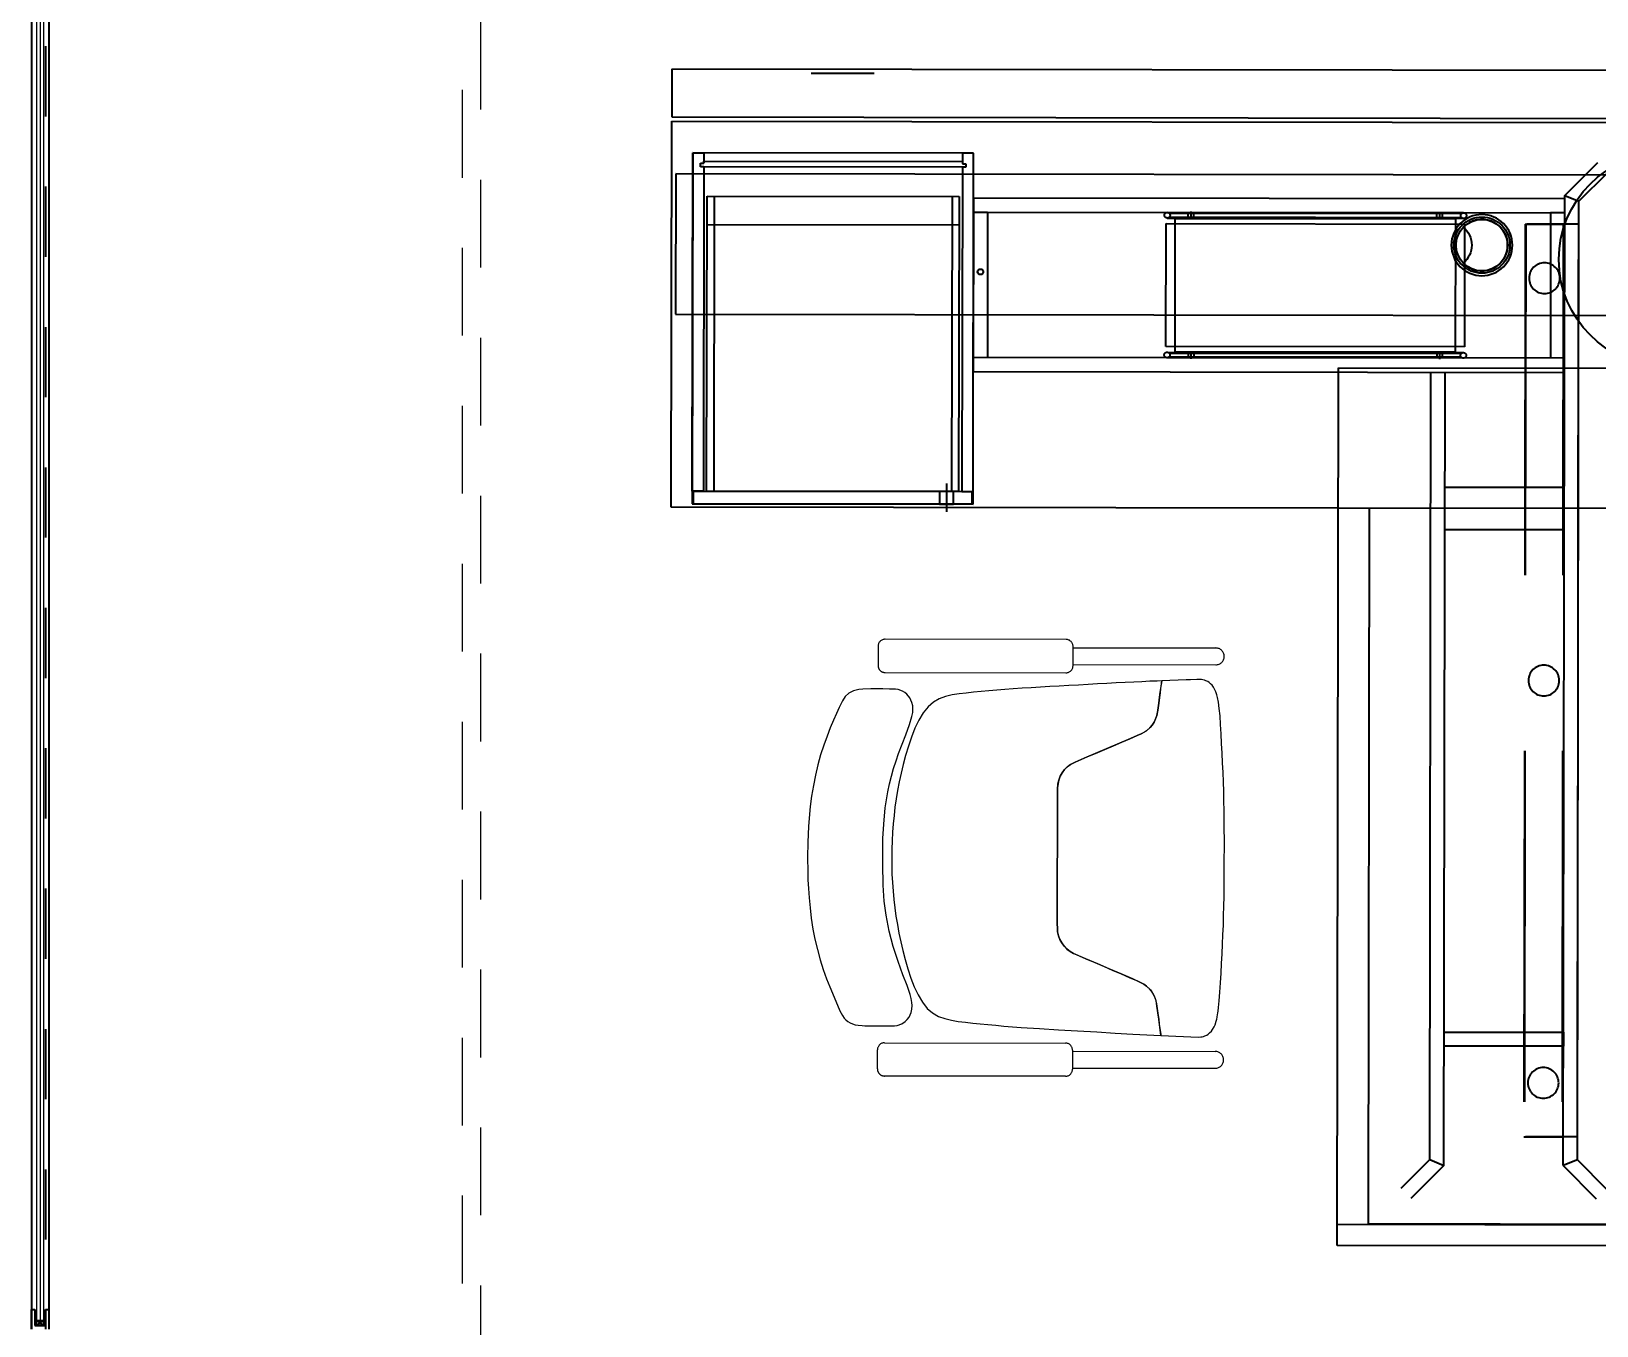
# Model space of a CAD drawing. Header units: inches. Extents: x 54 to 199, y 70 to 109.
# Drawn here: x 86.807 to 89.036, y 73.851 to 75.695 of the extents above; entities that cross this region are included whole.
import ezdxf
from ezdxf.enums import TextEntityAlignment as Align

# ---------------------------------------------------------------- set-up
doc = ezdxf.new("R2010")
doc.units = ezdxf.units.IN
doc.header["$MEASUREMENT"] = 0
for name, pattern in [('21212-FC-A-XREF-GROUND FLOOR PLAN-REV-31-10-12$0$HIDDEN', [0.375, 0.25, -0.125]), ('ACAD_ISO02W100', [15, 12, -3]), ('ACAD_ISO03W100', [30, 12, -18]), ('DASHED', [0.75, 0.5, -0.25]), ('DGN Style 2', [0.635854, 0.381513, -0.254342]), ('DGN Style 5', [15.868117, 6.800621, -9.067495]), ('HIDDEN', [0.375, 0.25, -0.125]), ('HIDDEN2', [0.1875, 0.125, -0.0625])]:
    doc.linetypes.add(name, pattern=pattern)
for name, color, linetype in [('1501', 6, 'Continuous'), ('A002_Pen02', 2, 'Continuous'), ('columns', 6, 'Continuous'), ('DETAIL', 2, 'Continuous'), ('DIM', 152, 'Continuous'), ('FINISH-AR', 252, 'Continuous'), ('TY-FIRE', 140, 'Continuous')]:
    doc.layers.add(name, color=color, linetype=linetype)
for name, color, linetype, lineweight in [('21212-FC-A-XREF-GROUND FLOOR PLAN-REV-31-10-12$0$HIDDEN-EEE', 6, '21212-FC-A-XREF-GROUND FLOOR PLAN-REV-31-10-12$0$HIDDEN', 9), ('GLASS-EEE', 140, 'Continuous', 5), ('HIDDEN-EEE', 6, 'HIDDEN', 9)]:
    doc.layers.add(name, color=color, linetype=linetype, lineweight=lineweight)
doc.layers.add('A000_Non-Print', color=190, linetype='Continuous', plot=False)
doc.layers.add('GOLDCLADDING', color=7, linetype='Continuous', true_color=0xffc20a)
doc.styles.add('LG-F$0$T25', font='STENCIL', dxfattribs={"height": 2.5})
doc.styles.add('ROMANS', font='romans.shx')

# ---------------------------------------------------------------- blocks, each defined once
blk = doc.blocks.new('YJYJJYJTYJTY')
at = {"color": 252, "linetype": 'Continuous'}
for p, q in [((-8.4296, 10.5903, -0.0699), (-8.4296, 0.963, -0.0699)), ((-8.4046, 10.5903, -0.0699), (-8.4046, 0.963, -0.0699)), ((-8.4221, 0.975, -0.0699), (-8.4121, 0.975, -0.0699)), ((-8.4221, 0.975, -0.0699), (-8.4121, 0.975, -0.0699)), ((-8.4221, 0.968, -0.0699), (-8.4121, 0.975, -0.0699)), ((-8.4221, 0.975, -0.0699), (-8.4121, 0.968, -0.0699)), ((-8.4221, 0.968, -0.0699), (-8.4221, 0.975, -0.0699)), ((-8.4221, 0.975, -0.0699), (-8.4121, 0.975, -0.0699)), ((-8.4121, 0.968, -0.0699), (-8.4221, 0.968, -0.0699)), ((-8.4121, 0.975, -0.0699), (-8.4121, 0.968, -0.0699))]:
    blk.add_line(p, q, dxfattribs=at)
at = {"color": 252, "ltscale": 3}
for p, q in [((-7.5176, 2.7576, -0.0791), (-7.5177, 2.6896, -0.0791)), ((-5.754, 2.7549, -0.0791), (-7.5176, 2.7576, -0.0791)), ((-7.5177, 2.6896, -0.0791), (-5.7541, 2.6869, -0.0791))]:
    blk.add_line(p, q, dxfattribs=at)
at = {"color": 252, "linetype": 'DGN Style 2', "ltscale": 30}
for p, q in [((-7.4885, 2.1565, -0.0791), (-7.4877, 2.6385, -0.0791)), ((-7.4877, 2.6385, -0.0791), (-7.4885, 2.1385, -0.0791)), ((-7.4877, 2.6385, -0.0791), (-7.4717, 2.6385, -0.0791)), ((-7.0877, 2.6379, -0.0791), (-7.4877, 2.6385, -0.0791)), ((-7.4717, 2.6385, -0.0791), (-7.4718, 2.6235, -0.0791)), ((-7.1037, 2.6379, -0.0791), (-7.1038, 2.6229, -0.0791)), ((-7.0877, 2.6379, -0.0791), (-7.1037, 2.6379, -0.0791)), ((-7.0885, 2.1559, -0.0791), (-7.0877, 2.6379, -0.0791)), ((-7.0885, 2.1379, -0.0791), (-7.0877, 2.6379, -0.0791)), ((-7.4768, 2.6185, -0.0791), (-7.4768, 2.6235, -0.0791)), ((-7.4768, 2.6235, -0.0791), (-7.4718, 2.6235, -0.0791)), ((-7.4718, 2.6185, -0.0791), (-7.4768, 2.6185, -0.0791)), ((-7.4718, 2.6185, -0.0791), (-7.4725, 2.1565, -0.0791)), ((-7.4718, 2.6235, -0.0791), (-7.4718, 2.6265, -0.0791)), ((-7.4718, 2.6265, -0.0791), (-7.1038, 2.6259, -0.0791)), ((-7.1038, 2.6179, -0.0791), (-7.4718, 2.6185, -0.0791)), ((-7.1038, 2.6179, -0.0791), (-7.1045, 2.1559, -0.0791)), ((-7.1038, 2.6259, -0.0791), (-7.1038, 2.6229, -0.0791)), ((-7.1038, 2.6229, -0.0791), (-7.0988, 2.6229, -0.0791)), ((-7.0988, 2.6179, -0.0791), (-7.1038, 2.6179, -0.0791)), ((-7.0988, 2.6229, -0.0791), (-7.0988, 2.6179, -0.0791)), ((-7.4679, 2.1565, -0.0791), (-7.4672, 2.5765, -0.0791)), ((-7.4672, 2.5765, -0.0791), (-7.1084, 2.576, -0.0791)), ((-7.4572, 2.5765, -0.0791), (-7.4579, 2.1565, -0.0791)), ((-7.1184, 2.576, -0.0791), (-7.1191, 2.156, -0.0791)), ((-7.1084, 2.576, -0.0791), (-7.1091, 2.156, -0.0791)), ((-7.4673, 2.5365, -0.0791), (-7.1085, 2.536, -0.0791)), ((-7.1264, 2.1672, 0.0552), (-7.1265, 2.1268, 0.0552)), ((-7.4725, 2.1565, -0.0791), (-7.4885, 2.1565, -0.0791)), ((-7.4865, 2.1475, -0.0791), (-7.4865, 2.1565, -0.0791)), ((-7.4865, 2.1565, -0.0791), (-7.4825, 2.1565, -0.0791)), ((-7.4865, 2.1385, -0.0791), (-7.4865, 2.1475, -0.0791)), ((-7.4825, 2.1565, -0.0791), (-7.0945, 2.1559, -0.0791)), ((-7.1091, 2.156, -0.0791), (-7.4679, 2.1565, -0.0791)), ((-7.1365, 2.156, 0.0552), (-7.1365, 2.138, 0.0552)), ((-7.1165, 2.156, 0.0552), (-7.1365, 2.156, 0.0552)), ((-7.1165, 2.138, 0.0552), (-7.1165, 2.156, 0.0552)), ((-7.1045, 2.1559, -0.0791), (-7.0885, 2.1559, -0.0791)), ((-7.0945, 2.1559, -0.0791), (-7.0905, 2.1559, -0.0791)), ((-7.0905, 2.1559, -0.0791), (-7.0905, 2.1469, -0.0791)), ((-7.0905, 2.1469, -0.0791), (-7.0905, 2.1379, -0.0791)), ((-7.4885, 2.1385, -0.0791), (-7.0885, 2.1379, -0.0791)), ((-7.0905, 2.1379, -0.0791), (-7.4865, 2.1385, -0.0791)), ((-7.1365, 2.138, 0.0552), (-7.1165, 2.138, 0.0552))]:
    blk.add_line(p, q, dxfattribs=at)
at = {"color": 252, "linetype": 'ACAD_ISO02W100', "ltscale": 3}
for p, q in [((-6.246, 2.5777, -0.0791), (-6.1988, 2.6247, -0.0791)), ((-6.226, 2.5694, -0.0791), (-6.1847, 2.6105, -0.0791)), ((-7.0878, 2.5739, -0.0791), (-7.0882, 2.3269, -0.0791)), ((-6.246, 2.5727, -0.0791), (-7.0878, 2.5739, -0.0791)), ((-6.248, 1.1957, -0.0791), (-6.246, 2.5777, -0.0791)), ((-6.246, 2.5777, -0.0791), (-6.226, 2.5694, -0.0791)), ((-6.228, 1.2039, -0.0791), (-6.226, 2.5694, -0.0791)), ((-7.0879, 2.5539, -0.0791), (-7.0679, 2.5539, -0.0791)), ((-7.0879, 2.5539, -0.0791), (-6.246, 2.5527, -0.0791)), ((-7.0679, 2.5539, -0.0791), (-7.0682, 2.3469, -0.0791)), ((-6.266, 2.5527, -0.0791), (-6.2663, 2.3457, -0.0791)), ((-6.246, 2.5527, -0.0791), (-6.266, 2.5527, -0.0791)), ((-6.2463, 2.3457, -0.0791), (-7.0882, 2.3469, -0.0791)), ((-6.2464, 2.3257, -0.0791), (-6.2463, 2.3457, -0.0791)), ((-7.0882, 2.3269, -0.0791), (-6.2464, 2.3257, -0.0791)), ((-6.438, 1.2043, -0.0791), (-6.4364, 2.326, -0.0791)), ((-6.418, 1.1959, -0.0791), (-6.4164, 2.3259, -0.0791)), ((-6.2466, 2.1617, -0.0791), (-6.4166, 2.1619, -0.0791)), ((-6.1245, 2.1315, -0.0791), (-6.5685, 2.1322, -0.0791)), ((-6.5245, 2.1321, -0.0791), (-6.526, 1.1131, -0.0791)), ((-6.4167, 2.1019, -0.0791), (-6.2467, 2.1017, -0.0791)), ((-6.4177, 1.3859, -0.0791), (-6.2477, 1.3857, -0.0791)), ((-6.2477, 1.3857, -0.0791), (-6.2478, 1.3657, -0.0791)), ((-6.2478, 1.3657, -0.0791), (-6.4178, 1.3659, -0.0791)), ((-6.438, 1.2043, -0.0791), (-6.4793, 1.1631, -0.0791)), ((-6.438, 1.2043, -0.0791), (-6.418, 1.1959, -0.0791)), ((-6.228, 1.2039, -0.0791), (-6.248, 1.1957, -0.0791)), ((-6.228, 1.2039, -0.0791), (-6.1869, 1.1627, -0.0791)), ((-6.418, 1.1959, -0.0791), (-6.4652, 1.1489, -0.0791)), ((-6.248, 1.1957, -0.0791), (-6.201, 1.1485, -0.0791)), ((-6.526, 1.1131, -0.0791), (-6.126, 1.1125, -0.0791))]:
    blk.add_line(p, q, dxfattribs=at)
at = {"color": 252, "linetype": 'DGN Style 5', "ltscale": 3}
for p, q in [((-6.39, 2.5529, -0.0791), (-6.812, 2.5535, -0.0791)), ((-6.812, 2.5455, -0.0791), (-6.39, 2.5449, -0.0791)), ((-6.3931, 2.5514, -0.0791), (-6.8089, 2.552, -0.0791)), ((-6.8089, 2.547, -0.0791), (-6.3932, 2.5464, -0.0791)), ((-6.8008, 2.355, -0.0791), (-6.8005, 2.545, -0.0791)), ((-6.8005, 2.545, -0.0791), (-6.4015, 2.5444, -0.0791)), ((-6.778, 2.544, -0.0791), (-6.778, 2.555, -0.0791)), ((-6.424, 2.5434, -0.0791), (-6.424, 2.5544, -0.0791)), ((-6.4015, 2.5444, -0.0791), (-6.4018, 2.3544, -0.0791)), ((-6.3931, 2.5514, -0.0791), (-6.3931, 2.5514, -0.0791)), ((-6.8138, 2.3625, -0.0791), (-6.8135, 2.5375, -0.0791)), ((-6.8135, 2.5375, -0.0791), (-6.3885, 2.5369, -0.0791)), ((-6.3885, 2.5369, -0.0791), (-6.3888, 2.3619, -0.0791)), ((-6.3888, 2.3619, -0.0791), (-6.8138, 2.3625, -0.0791)), ((-6.8123, 2.3545, -0.0791), (-6.3903, 2.3539, -0.0791)), ((-6.3903, 2.3459, -0.0791), (-6.8123, 2.3465, -0.0791)), ((-6.8092, 2.353, -0.0791), (-6.3934, 2.3524, -0.0791)), ((-6.3934, 2.3474, -0.0791), (-6.8092, 2.348, -0.0791)), ((-6.4018, 2.3544, -0.0791), (-6.8008, 2.355, -0.0791)), ((-6.7783, 2.356, -0.0791), (-6.7783, 2.345, -0.0791)), ((-6.4243, 2.3554, -0.0791), (-6.4243, 2.3444, -0.0791)), ((-6.3934, 2.3474, -0.0791), (-6.3934, 2.3474, -0.0791))]:
    blk.add_line(p, q, dxfattribs=at)
at = {"color": 252, "linetype": 'DASHED'}
for p, q in [((-6.3022, 2.5368, -0.0822), (-6.3041, 1.2368, -0.0822)), ((-6.3018, 2.5368, -0.0822), (-6.3037, 1.2368, -0.0822)), ((-6.3018, 2.5368, -0.0822), (-6.3037, 1.2368, -0.0822)), ((-6.3014, 2.5368, -0.0822), (-6.3034, 1.2368, -0.0822)), ((-6.3022, 2.5368, -0.0822), (-6.2473, 2.5367, -0.0822)), ((-6.2261, 2.5366, -0.0822), (-6.3001, 2.5368, -0.0822)), ((-6.248, 2.5367, -0.0822), (-6.2499, 1.2367, -0.0822)), ((-6.2473, 2.5367, -0.0822), (-6.2492, 1.2367, -0.0822)), ((-6.228, 1.2366, -0.0822), (-6.2261, 2.5366, -0.0822)), ((-6.3041, 1.2368, -0.0822), (-6.2492, 1.2367, -0.0822)), ((-6.228, 1.2366, -0.0822), (-6.302, 1.2368, -0.0822))]:
    blk.add_line(p, q, dxfattribs=at)
at = {"color": 252, "lineweight": 25}
for p, q in [((-6.57, 1.0822, -0.0791), (-6.5682, 2.3322, -0.0791)), ((-6.5682, 2.3322, -0.0791), (-6.1481, 2.3315, -0.0791)), ((-5.97, 1.0813, -0.0791), (-6.57, 1.0822, -0.0791))]:
    blk.add_line(p, q, dxfattribs=at)
at = {"color": 252, "linetype": 'DGN Style 5', "ltscale": 3}
for centre in [(-6.812, 2.5495, -0.0791), (-6.39, 2.5489, -0.0791), (-6.8123, 2.3505, -0.0791), (-6.3903, 2.3499, -0.0791)]:
    blk.add_circle(centre, 0.004, dxfattribs=at)
at = {"color": 252, "linetype": 'ACAD_ISO02W100', "ltscale": 3}
blk.add_circle((-6.3639, 2.5069, -0.0791), 0.04, dxfattribs=at)
at = {"color": 252, "ltscale": 3}
blk.add_circle((-7.078, 2.4689, -0.0791), 0.004, dxfattribs=at)
at = {"color": 252, "linetype": 'DASHED', "extrusion": (0, 0, -1)}
for centre, major_axis, start_param, end_param in [((-6.2748, 2.4598, -0.0822), (-0.0155, 0.0155), 0.786882, 7.070067), ((-6.2757, 1.8867, -0.0822), (0.0155, 0.0155), -0.783914, 5.499271), ((-6.2765, 1.3136, -0.0822), (-0.0155, 0.0155), 0.786882, 7.070067)]:
    blk.add_ellipse(centre, major_axis=major_axis, ratio=1, start_param=start_param, end_param=end_param, dxfattribs=at)
at = {"layer": '1501', "color": 252, "elevation": -0.0791}
blk.add_lwpolyline([(-6.3902, 2.5325, -0.461701), (-6.3903, 2.4813, 2.461701)], format="xyb", close=True, dxfattribs=at)
at = {"layer": '21212-FC-A-XREF-GROUND FLOOR PLAN-REV-31-10-12$0$HIDDEN-EEE', "color": 252, "linetype": 'HIDDEN', "ltscale": 0.5}
for p, q in [((-7.8157, 0.803, -0.0791), (-7.8157, 5.1825, -0.0791)), ((-7.7897, 0.9, -0.0791), (-7.7897, 5.17, -0.0791))]:
    blk.add_line(p, q, dxfattribs=at)
at = {"layer": 'A000_Non-Print', "color": 252}
for p, q in [((-7.5118, 2.6086, -0.0791), (-7.5121, 2.4086, -0.0791)), ((-6.1238, 2.6065, -0.0791), (-7.5118, 2.6086, -0.0791)), ((-7.5121, 2.4086, -0.0791), (-6.1241, 2.4065, -0.0791))]:
    blk.add_line(p, q, dxfattribs=at)
at = {"layer": 'A002_Pen02', "color": 252}
for p, q in [((-7.5185, 2.1336, -0.0791), (-7.5177, 2.6836, -0.0791)), ((-7.5177, 2.6836, -0.0791), (-6.1177, 2.6815, -0.0791)), ((-6.5685, 2.1322, -0.0791), (-7.5185, 2.1336, -0.0791))]:
    blk.add_line(p, q, dxfattribs=at)
at = {"layer": 'A002_Pen02', "color": 252, "linetype": 'DGN Style 5'}
for p, q in [((-6.782, 2.547, -0.0791), (-6.782, 2.552, -0.0791)), ((-6.774, 2.547, -0.0791), (-6.774, 2.552, -0.0791)), ((-6.428, 2.5464, -0.0791), (-6.428, 2.5514, -0.0791)), ((-6.42, 2.5464, -0.0791), (-6.42, 2.5514, -0.0791)), ((-6.7823, 2.353, -0.0791), (-6.7823, 2.348, -0.0791)), ((-6.7743, 2.353, -0.0791), (-6.7743, 2.348, -0.0791)), ((-6.4283, 2.3524, -0.0791), (-6.4283, 2.3474, -0.0791)), ((-6.4203, 2.3524, -0.0791), (-6.4203, 2.3474, -0.0791))]:
    blk.add_line(p, q, dxfattribs=at)
at = {"layer": 'A002_Pen02', "color": 252, "linetype": 'ACAD_ISO03W100'}
blk.add_line((-6.57, 1.1122, -0.0791), (-5.97, 1.1113, -0.0791), dxfattribs=at)
at = {"layer": 'columns', "color": 252}
blk.add_line((-7.3189, 2.7517, -0.0791), (-7.2296, 2.7519, -0.0791), dxfattribs=at)
at = {"layer": 'DETAIL', "color": 252, "linetype": 'Continuous'}
for p, q in [((-8.4296, 10.5903, -0.0699), (-8.4296, 0.963, -0.0699)), ((-8.4296, 0.963, -0.0699), (-8.4296, 0.9909, -0.0699)), ((-8.4296, 0.9909, -0.0699), (-8.4246, 0.9909, -0.0699)), ((-8.4246, 0.9909, -0.0699), (-8.4246, 0.968, -0.0699)), ((-8.4096, 0.968, -0.0699), (-8.4096, 0.9909, -0.0699)), ((-8.4096, 0.9909, -0.0699), (-8.4046, 0.9909, -0.0699)), ((-8.4046, 0.9909, -0.0699), (-8.4046, 0.963, -0.0699)), ((-8.4246, 0.968, -0.0699), (-8.4096, 0.968, -0.0699))]:
    blk.add_line(p, q, dxfattribs=at)
at = {"layer": 'DIM', "color": 252, "elevation": -0.0791}
for points in [[(-6.364, 2.4634, 1), (-6.3639, 2.5504, 1)], [(-6.3639, 2.5436, -1), (-6.364, 2.4701, -1)]]:
    blk.add_lwpolyline(points, format="xyb", close=True, dxfattribs=at)
at = {"layer": 'FINISH-AR', "color": 252, "linetype": 'HIDDEN2', "ltscale": 0.5}
blk.add_line((-8.4096, 10.5903, -0.0699), (-8.4096, 0.963, -0.0699), dxfattribs=at)
blk.add_line((-8.4096, 10.5903, -0.0699), (-8.4096, 0.963, -0.0699), dxfattribs=at)
at = {"layer": 'GLASS-EEE', "color": 252}
for p, q in [((-8.4221, 10.5853, -0.0699), (-8.4221, 0.968, -0.0699)), ((-8.4171, 10.5783, -0.0699), (-8.4171, 0.975, -0.0699)), ((-8.4121, 10.5853, -0.0699), (-8.4121, 0.968, -0.0699))]:
    blk.add_line(p, q, dxfattribs=at)
at = {"layer": 'HIDDEN-EEE', "color": 252, "linetype": 'HIDDEN2', "ltscale": 300}
for p, q in [((-6.9561, 1.9452, -0.0791), (-7.2138, 1.9456, -0.0791)), ((-7.2238, 1.9356, -0.0791), (-7.2238, 1.9081, -0.0791)), ((-6.9462, 1.9077, -0.0791), (-6.9461, 1.9352, -0.0791)), ((-6.9461, 1.9334, -0.0791), (-6.7429, 1.9331, -0.0791)), ((-7.2138, 1.8981, -0.0791), (-6.9562, 1.8978, -0.0791)), ((-6.9462, 1.9094, -0.0791), (-6.7429, 1.9091, -0.0791)), ((-7.251, 1.874, 0.3403), (-7.259, 1.8722, 0.3403)), ((-7.2453, 1.8744, 0.3403), (-7.251, 1.874, 0.3403)), ((-7.2339, 1.8748, 0.3403), (-7.2453, 1.8744, 0.3403)), ((-7.2255, 1.8748, 0.3403), (-7.2339, 1.8748, 0.3403)), ((-7.217, 1.8749, 0.3403), (-7.2255, 1.8748, 0.3403)), ((-7.2075, 1.8746, 0.3403), (-7.217, 1.8749, 0.3403)), ((-7.1991, 1.8745, 0.3403), (-7.2075, 1.8746, 0.3403)), ((-7.1953, 1.874, 0.3403), (-7.1991, 1.8745, 0.3403)), ((-7.1888, 1.8718, 0.3403), (-7.1953, 1.874, 0.3403)), ((-7.0549, 1.8731, -0.0791), (-7.0662, 1.8721, -0.0791)), ((-7.0433, 1.874, -0.0791), (-7.0549, 1.8731, -0.0791)), ((-7.0312, 1.8749, -0.0791), (-7.0433, 1.874, -0.0791)), ((-7.0188, 1.8758, -0.0791), (-7.0312, 1.8749, -0.0791)), ((-7.0059, 1.8765, -0.0791), (-7.0188, 1.8758, -0.0791)), ((-6.9927, 1.8773, -0.0791), (-7.0059, 1.8765, -0.0791)), ((-6.9793, 1.878, -0.0791), (-6.9927, 1.8773, -0.0791)), ((-6.9658, 1.8787, -0.0791), (-6.9793, 1.878, -0.0791)), ((-6.9521, 1.8795, -0.0791), (-6.9658, 1.8787, -0.0791)), ((-6.9384, 1.8802, -0.0791), (-6.9521, 1.8795, -0.0791)), ((-6.9247, 1.881, -0.0791), (-6.9384, 1.8802, -0.0791)), ((-6.9112, 1.8818, -0.0791), (-6.9247, 1.881, -0.0791)), ((-6.8979, 1.8826, -0.0791), (-6.9112, 1.8818, -0.0791)), ((-6.8848, 1.8833, -0.0791), (-6.8979, 1.8826, -0.0791)), ((-6.8721, 1.884, -0.0791), (-6.8848, 1.8833, -0.0791)), ((-6.8598, 1.8846, -0.0791), (-6.8721, 1.884, -0.0791)), ((-6.848, 1.8851, -0.0791), (-6.8598, 1.8846, -0.0791)), ((-6.8368, 1.8856, -0.0791), (-6.848, 1.8851, -0.0791)), ((-6.8262, 1.886, -0.0791), (-6.8368, 1.8856, -0.0791)), ((-6.8198, 1.8863, -0.0791), (-6.8262, 1.886, -0.0791)), ((-6.8214, 1.8747, -0.0791), (-6.8221, 1.8694, -0.0791)), ((-6.822, 1.8701, -0.0791), (-6.8213, 1.8753, -0.0791)), ((-6.8209, 1.8786, -0.0791), (-6.8214, 1.8747, -0.0791)), ((-6.8213, 1.8753, -0.0791), (-6.8208, 1.8791, -0.0791)), ((-6.8205, 1.8813, -0.0791), (-6.8209, 1.8786, -0.0791)), ((-6.8208, 1.8791, -0.0791), (-6.8204, 1.8818, -0.0791)), ((-6.8202, 1.8833, -0.0791), (-6.8205, 1.8813, -0.0791)), ((-6.8204, 1.8818, -0.0791), (-6.8202, 1.8836, -0.0791)), ((-6.8202, 1.8836, -0.0791), (-6.8198, 1.8863, -0.0791)), ((-6.8201, 1.8844, -0.0791), (-6.8202, 1.8833, -0.0791)), ((-6.8199, 1.8855, -0.0791), (-6.8201, 1.8844, -0.0791)), ((-6.8198, 1.8863, -0.0791), (-6.8199, 1.8855, -0.0791)), ((-6.785, 1.8875, -0.0791), (-6.8198, 1.8863, -0.0791)), ((-6.7791, 1.8878, -0.0791), (-6.785, 1.8875, -0.0791)), ((-6.7697, 1.8882, -0.0791), (-6.7791, 1.8878, -0.0791)), ((-6.7661, 1.8883, -0.0791), (-6.7697, 1.8882, -0.0791)), ((-6.763, 1.888, -0.0791), (-6.7661, 1.8883, -0.0791)), ((-6.7611, 1.8878, -0.0791), (-6.763, 1.888, -0.0791)), ((-6.7591, 1.8873, -0.0791), (-6.7611, 1.8878, -0.0791)), ((-6.7571, 1.8864, -0.0791), (-6.7591, 1.8873, -0.0791)), ((-6.7544, 1.8853, -0.0791), (-6.7571, 1.8864, -0.0791)), ((-6.7523, 1.884, -0.0791), (-6.7544, 1.8853, -0.0791)), ((-6.7504, 1.8822, -0.0791), (-6.7523, 1.884, -0.0791)), ((-6.748, 1.8799, -0.0791), (-6.7504, 1.8822, -0.0791)), ((-6.7462, 1.8774, -0.0791), (-6.748, 1.8799, -0.0791)), ((-6.7441, 1.8736, -0.0791), (-6.7462, 1.8774, -0.0791)), ((-6.7427, 1.8705, -0.0791), (-6.7441, 1.8736, -0.0791)), ((-7.2746, 1.8577, 0.3403), (-7.2793, 1.8482, 0.3403)), ((-7.2708, 1.8638, 0.3403), (-7.2746, 1.8577, 0.3403)), ((-7.2656, 1.8688, 0.3403), (-7.2708, 1.8638, 0.3403)), ((-7.259, 1.8722, 0.3403), (-7.2656, 1.8688, 0.3403)), ((-7.1857, 1.8699, 0.3403), (-7.1888, 1.8718, 0.3403)), ((-7.1829, 1.8672, 0.3403), (-7.1857, 1.8699, 0.3403)), ((-7.1785, 1.8621, 0.3403), (-7.1829, 1.8672, 0.3403)), ((-7.1756, 1.8552, 0.3403), (-7.1785, 1.8621, 0.3403)), ((-7.1744, 1.8506, 0.3403), (-7.1756, 1.8552, 0.3403)), ((-7.1745, 1.8412, 0.3403), (-7.1744, 1.8506, 0.3403)), ((-7.145, 1.8559, -0.0791), (-7.1527, 1.8493, -0.0791)), ((-7.1367, 1.8606, -0.0791), (-7.145, 1.8559, -0.0791)), ((-7.1277, 1.864, -0.0791), (-7.1367, 1.8606, -0.0791)), ((-7.1182, 1.8662, -0.0791), (-7.1277, 1.864, -0.0791)), ((-7.1084, 1.8677, -0.0791), (-7.1182, 1.8662, -0.0791)), ((-7.0982, 1.8689, -0.0791), (-7.1084, 1.8677, -0.0791)), ((-7.0878, 1.87, -0.0791), (-7.0982, 1.8689, -0.0791)), ((-7.0771, 1.871, -0.0791), (-7.0878, 1.87, -0.0791)), ((-7.0662, 1.8721, -0.0791), (-7.0771, 1.871, -0.0791)), ((-6.8242, 1.8546, -0.0791), (-6.8256, 1.8444, -0.0791)), ((-6.8256, 1.8444, -0.0791), (-6.8242, 1.8546, -0.0791)), ((-6.8242, 1.8546, -0.0791), (-6.823, 1.8632, -0.0791)), ((-6.8231, 1.8626, -0.0791), (-6.8242, 1.8546, -0.0791)), ((-6.8221, 1.8694, -0.0791), (-6.8231, 1.8626, -0.0791)), ((-6.823, 1.8632, -0.0791), (-6.822, 1.8701, -0.0791)), ((-6.7416, 1.8664, -0.0791), (-6.7427, 1.8705, -0.0791)), ((-6.7402, 1.8624, -0.0791), (-6.7416, 1.8664, -0.0791)), ((-6.739, 1.8558, -0.0791), (-6.7402, 1.8624, -0.0791)), ((-6.7379, 1.8469, -0.0791), (-6.739, 1.8558, -0.0791)), ((-7.2871, 1.8304, 0.3403), (-7.2918, 1.8195, 0.3403)), ((-7.2829, 1.84, 0.3403), (-7.2871, 1.8304, 0.3403)), ((-7.2793, 1.8482, 0.3403), (-7.2829, 1.84, 0.3403)), ((-7.1789, 1.8239, 0.3403), (-7.1755, 1.8357, 0.3403)), ((-7.1755, 1.8357, 0.3403), (-7.1745, 1.8412, 0.3403)), ((-7.1659, 1.8304, -0.0791), (-7.1714, 1.8188, -0.0791)), ((-7.1597, 1.8407, -0.0791), (-7.1659, 1.8304, -0.0791)), ((-7.1527, 1.8493, -0.0791), (-7.1597, 1.8407, -0.0791)), ((-6.8308, 1.8274, -0.0791), (-6.8282, 1.8329, -0.0791)), ((-6.8285, 1.8323, -0.0791), (-6.8308, 1.8274, -0.0791)), ((-6.827, 1.8367, -0.0791), (-6.8285, 1.8323, -0.0791)), ((-6.8282, 1.8329, -0.0791), (-6.827, 1.8367, -0.0791)), ((-6.8256, 1.8444, -0.0791), (-6.827, 1.8367, -0.0791)), ((-6.827, 1.8367, -0.0791), (-6.826, 1.8417, -0.0791)), ((-6.826, 1.8417, -0.0791), (-6.8256, 1.8444, -0.0791)), ((-6.7368, 1.8363, -0.0791), (-6.7379, 1.8469, -0.0791)), ((-6.736, 1.824, -0.0791), (-6.7368, 1.8363, -0.0791)), ((-7.2965, 1.8076, 0.3403), (-7.3012, 1.7946, 0.3403)), ((-7.2918, 1.8195, 0.3403), (-7.2965, 1.8076, 0.3403)), ((-7.1946, 1.783, 0.3403), (-7.1845, 1.8096, 0.3403)), ((-7.1845, 1.8096, 0.3403), (-7.1789, 1.8239, 0.3403)), ((-7.1763, 1.8062, -0.0791), (-7.1807, 1.7932, -0.0791)), ((-7.1714, 1.8188, -0.0791), (-7.1763, 1.8062, -0.0791)), ((-6.86, 1.8061, -0.0791), (-6.8678, 1.8027, -0.0791)), ((-6.8655, 1.8037, -0.0791), (-6.8546, 1.8084, -0.0791)), ((-6.8546, 1.8084, -0.0791), (-6.86, 1.8061, -0.0791)), ((-6.849, 1.8107, -0.0791), (-6.8546, 1.8084, -0.0791)), ((-6.8546, 1.8084, -0.0791), (-6.849, 1.8107, -0.0791)), ((-6.849, 1.8107, -0.0791), (-6.8417, 1.8151, -0.0791)), ((-6.8446, 1.8131, -0.0791), (-6.849, 1.8107, -0.0791)), ((-6.8417, 1.8151, -0.0791), (-6.8446, 1.8131, -0.0791)), ((-6.8417, 1.8151, -0.0791), (-6.8368, 1.8194, -0.0791)), ((-6.8405, 1.816, -0.0791), (-6.8417, 1.8151, -0.0791)), ((-6.8365, 1.8197, -0.0791), (-6.8405, 1.816, -0.0791)), ((-6.8368, 1.8194, -0.0791), (-6.8335, 1.8232, -0.0791)), ((-6.8335, 1.8232, -0.0791), (-6.8365, 1.8197, -0.0791)), ((-6.8308, 1.8274, -0.0791), (-6.8335, 1.8232, -0.0791)), ((-6.8335, 1.8232, -0.0791), (-6.8308, 1.8274, -0.0791)), ((-6.7352, 1.8108, -0.0791), (-6.736, 1.824, -0.0791)), ((-6.7346, 1.7971, -0.0791), (-6.7352, 1.8108, -0.0791)), ((-7.3012, 1.7946, 0.3403), (-7.3056, 1.7809, 0.3403)), ((-7.1807, 1.7932, -0.0791), (-7.1846, 1.7801, -0.0791)), ((-6.8678, 1.8027, -0.0791), (-6.9272, 1.7774, -0.0791)), ((-6.9142, 1.7829, -0.0791), (-6.9011, 1.7885, -0.0791)), ((-6.9011, 1.7885, -0.0791), (-6.8886, 1.7938, -0.0791)), ((-6.8886, 1.7938, -0.0791), (-6.8768, 1.7989, -0.0791)), ((-6.8768, 1.7989, -0.0791), (-6.8655, 1.8037, -0.0791)), ((-6.7339, 1.7833, -0.0791), (-6.7346, 1.7971, -0.0791)), ((-7.3096, 1.7666, 0.3403), (-7.3131, 1.7519, 0.3403)), ((-7.3056, 1.7809, 0.3403), (-7.3096, 1.7666, 0.3403)), ((-7.2075, 1.7395, 0.3403), (-7.2016, 1.7616, 0.3403)), ((-7.2016, 1.7616, 0.3403), (-7.1982, 1.7725, 0.3403)), ((-7.1982, 1.7725, 0.3403), (-7.1946, 1.783, 0.3403)), ((-7.188, 1.7673, -0.0791), (-7.191, 1.7547, -0.0791)), ((-7.1846, 1.7801, -0.0791), (-7.188, 1.7673, -0.0791)), ((-6.9542, 1.7638, -0.0791), (-6.9583, 1.7598, -0.0791)), ((-6.9583, 1.7598, -0.0791), (-6.9545, 1.7636, -0.0791)), ((-6.9545, 1.7636, -0.0791), (-6.9497, 1.7673, -0.0791)), ((-6.9496, 1.7673, -0.0791), (-6.9542, 1.7638, -0.0791)), ((-6.9497, 1.7673, -0.0791), (-6.9431, 1.7706, -0.0791)), ((-6.9431, 1.7706, -0.0791), (-6.9496, 1.7673, -0.0791)), ((-6.9431, 1.7706, -0.0791), (-6.9252, 1.7783, -0.0791)), ((-6.9272, 1.7774, -0.0791), (-6.9431, 1.7706, -0.0791)), ((-6.9252, 1.7783, -0.0791), (-6.9142, 1.7829, -0.0791)), ((-6.7333, 1.7696, -0.0791), (-6.7339, 1.7833, -0.0791)), ((-6.7326, 1.7559, -0.0791), (-6.7333, 1.7696, -0.0791)), ((-7.3131, 1.7519, 0.3403), (-7.3159, 1.7372, 0.3403)), ((-7.2098, 1.7283, 0.3403), (-7.2075, 1.7395, 0.3403)), ((-7.1937, 1.7424, -0.0791), (-7.196, 1.7303, -0.0791)), ((-7.191, 1.7547, -0.0791), (-7.1937, 1.7424, -0.0791)), ((-6.9664, 1.7449, -0.0791), (-6.9678, 1.7374, -0.0791)), ((-6.9678, 1.7374, -0.0791), (-6.9677, 1.7394, -0.0791)), ((-6.9677, 1.7394, -0.0791), (-6.9664, 1.7449, -0.0791)), ((-6.9644, 1.7504, -0.0791), (-6.9664, 1.7449, -0.0791)), ((-6.9664, 1.7449, -0.0791), (-6.9644, 1.7504, -0.0791)), ((-6.9617, 1.7553, -0.0791), (-6.9644, 1.7504, -0.0791)), ((-6.9644, 1.7504, -0.0791), (-6.9617, 1.7553, -0.0791)), ((-6.9583, 1.7598, -0.0791), (-6.9617, 1.7553, -0.0791)), ((-6.9617, 1.7553, -0.0791), (-6.9583, 1.7598, -0.0791)), ((-6.7321, 1.7423, -0.0791), (-6.7326, 1.7559, -0.0791)), ((-6.7316, 1.7287, -0.0791), (-6.7321, 1.7423, -0.0791)), ((-7.3185, 1.7219, 0.3403), (-7.3205, 1.7071, 0.3403)), ((-7.3159, 1.7372, 0.3403), (-7.3185, 1.7219, 0.3403)), ((-7.2135, 1.7052, 0.3403), (-7.2098, 1.7283, 0.3403)), ((-7.198, 1.7183, -0.0791), (-7.1997, 1.7064, -0.0791)), ((-7.196, 1.7303, -0.0791), (-7.198, 1.7183, -0.0791)), ((-6.9681, 1.7245, -0.0791), (-6.9686, 1.5437, -0.0791)), ((-6.9686, 1.5437, -0.0791), (-6.9681, 1.7245, -0.0791)), ((-6.9678, 1.7374, -0.0791), (-6.9681, 1.7337, -0.0791)), ((-6.9681, 1.7337, -0.0791), (-6.9678, 1.7374, -0.0791)), ((-6.9681, 1.7337, -0.0791), (-6.9681, 1.7245, -0.0791)), ((-6.9681, 1.7245, -0.0791), (-6.9681, 1.7337, -0.0791)), ((-6.7313, 1.7151, -0.0791), (-6.7316, 1.7287, -0.0791)), ((-7.3205, 1.7071, 0.3403), (-7.3229, 1.6795, 0.3403)), ((-7.2157, 1.6822, 0.3403), (-7.2135, 1.7052, 0.3403)), ((-7.2011, 1.6944, -0.0791), (-7.2023, 1.6825, -0.0791)), ((-7.1997, 1.7064, -0.0791), (-7.2011, 1.6944, -0.0791)), ((-6.731, 1.7015, -0.0791), (-6.7313, 1.7151, -0.0791)), ((-6.7308, 1.6879, -0.0791), (-6.731, 1.7015, -0.0791)), ((-7.3229, 1.6795, 0.3403), (-7.3239, 1.6561, 0.3403)), ((-7.2168, 1.6615, 0.3403), (-7.2157, 1.6822, 0.3403)), ((-7.2023, 1.6825, -0.0791), (-7.2032, 1.6705, -0.0791)), ((-6.7308, 1.6743, -0.0791), (-6.7308, 1.6879, -0.0791)), ((-6.7307, 1.6607, -0.0791), (-6.7308, 1.6743, -0.0791)), ((-7.3239, 1.6561, 0.3403), (-7.3241, 1.635, 0.3403)), ((-7.2171, 1.6434, 0.3403), (-7.2168, 1.6615, 0.3403)), ((-7.2039, 1.6586, -0.0791), (-7.2043, 1.6466, -0.0791)), ((-7.2032, 1.6705, -0.0791), (-7.2039, 1.6586, -0.0791)), ((-6.7307, 1.6471, -0.0791), (-6.7307, 1.6607, -0.0791)), ((-7.3241, 1.635, 0.3403), (-7.324, 1.614, 0.3403)), ((-7.2172, 1.6253, 0.3403), (-7.2171, 1.6434, 0.3403)), ((-7.2043, 1.6466, -0.0791), (-7.2044, 1.6347, -0.0791)), ((-7.2044, 1.6347, -0.0791), (-7.2043, 1.6228, -0.0791)), ((-6.7308, 1.6335, -0.0791), (-6.7307, 1.6471, -0.0791)), ((-6.7308, 1.6199, -0.0791), (-6.7308, 1.6335, -0.0791)), ((-7.324, 1.614, 0.3403), (-7.3236, 1.6027, 0.3403)), ((-7.2165, 1.5954, 0.3403), (-7.2172, 1.6253, 0.3403)), ((-7.2043, 1.6228, -0.0791), (-7.204, 1.6108, -0.0791)), ((-7.204, 1.6108, -0.0791), (-7.2034, 1.5989, -0.0791)), ((-6.731, 1.5927, -0.0791), (-6.7309, 1.6063, -0.0791)), ((-6.7309, 1.6063, -0.0791), (-6.7308, 1.6199, -0.0791)), ((-7.3236, 1.6027, 0.3403), (-7.323, 1.5905, 0.3403)), ((-7.323, 1.5905, 0.3403), (-7.3221, 1.5771, 0.3403)), ((-7.2149, 1.5725, 0.3403), (-7.2165, 1.5954, 0.3403)), ((-7.2034, 1.5989, -0.0791), (-7.2025, 1.5869, -0.0791)), ((-7.2025, 1.5869, -0.0791), (-7.2014, 1.575, -0.0791)), ((-6.7311, 1.5791, -0.0791), (-6.731, 1.5927, -0.0791)), ((-7.3221, 1.5771, 0.3403), (-7.3207, 1.5628, 0.3403)), ((-7.3207, 1.5628, 0.3403), (-7.319, 1.5481, 0.3403)), ((-7.2123, 1.5526, 0.3403), (-7.2149, 1.5725, 0.3403)), ((-7.2014, 1.575, -0.0791), (-7.2, 1.563, -0.0791)), ((-7.2, 1.563, -0.0791), (-7.1984, 1.5511, -0.0791)), ((-6.7317, 1.5519, -0.0791), (-6.7314, 1.5655, -0.0791)), ((-6.7314, 1.5655, -0.0791), (-6.7311, 1.5791, -0.0791)), ((-7.319, 1.5481, 0.3403), (-7.3165, 1.5328, 0.3403)), ((-7.208, 1.5299, 0.3403), (-7.2123, 1.5526, 0.3403)), ((-7.1984, 1.5511, -0.0791), (-7.1963, 1.5391, -0.0791)), ((-7.1963, 1.5391, -0.0791), (-7.1942, 1.5269, -0.0791)), ((-6.9686, 1.5437, -0.0791), (-6.9683, 1.5308, -0.0791)), ((-6.9683, 1.5308, -0.0791), (-6.9686, 1.5437, -0.0791)), ((-6.7327, 1.5246, -0.0791), (-6.7321, 1.5383, -0.0791)), ((-6.7321, 1.5383, -0.0791), (-6.7317, 1.5519, -0.0791)), ((-7.3165, 1.5328, 0.3403), (-7.3137, 1.5181, 0.3403)), ((-7.3137, 1.5181, 0.3403), (-7.3064, 1.489, 0.3403)), ((-7.2023, 1.5078, 0.3403), (-7.208, 1.5299, 0.3403)), ((-7.1942, 1.5269, -0.0791), (-7.1916, 1.5146, -0.0791)), ((-6.9683, 1.5308, -0.0791), (-6.9682, 1.5288, -0.0791)), ((-6.9682, 1.5288, -0.0791), (-6.9683, 1.5308, -0.0791)), ((-6.9682, 1.5288, -0.0791), (-6.967, 1.5232, -0.0791)), ((-6.967, 1.5232, -0.0791), (-6.9682, 1.5288, -0.0791)), ((-6.967, 1.5232, -0.0791), (-6.965, 1.5178, -0.0791)), ((-6.965, 1.5178, -0.0791), (-6.967, 1.5232, -0.0791)), ((-6.965, 1.5178, -0.0791), (-6.9623, 1.5129, -0.0791)), ((-6.9623, 1.5129, -0.0791), (-6.965, 1.5178, -0.0791)), ((-6.7333, 1.511, -0.0791), (-6.7327, 1.5246, -0.0791)), ((-7.1954, 1.4863, 0.3403), (-7.2023, 1.5078, 0.3403)), ((-7.1916, 1.5146, -0.0791), (-7.1887, 1.5021, -0.0791)), ((-7.1887, 1.5021, -0.0791), (-7.1853, 1.4892, -0.0791)), ((-6.9623, 1.5129, -0.0791), (-6.9589, 1.5083, -0.0791)), ((-6.9589, 1.5083, -0.0791), (-6.9623, 1.5129, -0.0791)), ((-6.9589, 1.5083, -0.0791), (-6.9585, 1.5079, -0.0791)), ((-6.9552, 1.5045, -0.0791), (-6.9589, 1.5083, -0.0791)), ((-6.9585, 1.5079, -0.0791), (-6.9549, 1.5043, -0.0791)), ((-6.9503, 1.5008, -0.0791), (-6.9552, 1.5045, -0.0791)), ((-6.9549, 1.5043, -0.0791), (-6.9503, 1.5008, -0.0791)), ((-6.9503, 1.5008, -0.0791), (-6.9453, 1.4981, -0.0791)), ((-6.9453, 1.4981, -0.0791), (-6.9503, 1.5008, -0.0791)), ((-6.9453, 1.4981, -0.0791), (-6.9417, 1.4965, -0.0791)), ((-6.9279, 1.4905, -0.0791), (-6.9453, 1.4981, -0.0791)), ((-6.9417, 1.4965, -0.0791), (-6.9279, 1.4905, -0.0791)), ((-6.7347, 1.4836, -0.0791), (-6.734, 1.4973, -0.0791)), ((-6.734, 1.4973, -0.0791), (-6.7333, 1.511, -0.0791)), ((-7.3064, 1.489, 0.3403), (-7.3021, 1.4753, 0.3403)), ((-7.3021, 1.4753, 0.3403), (-7.2971, 1.4618, 0.3403)), ((-7.1885, 1.4674, 0.3403), (-7.1954, 1.4863, 0.3403)), ((-7.1853, 1.4892, -0.0791), (-7.1815, 1.4761, -0.0791)), ((-7.1815, 1.4761, -0.0791), (-7.1772, 1.463, -0.0791)), ((-6.9279, 1.4905, -0.0791), (-6.915, 1.485, -0.0791)), ((-6.9108, 1.4831, -0.0791), (-6.9279, 1.4905, -0.0791)), ((-6.915, 1.485, -0.0791), (-6.9019, 1.4793, -0.0791)), ((-6.8945, 1.4761, -0.0791), (-6.9108, 1.4831, -0.0791)), ((-6.9019, 1.4793, -0.0791), (-6.8895, 1.4739, -0.0791)), ((-6.8776, 1.4688, -0.0791), (-6.8945, 1.4761, -0.0791)), ((-6.8895, 1.4739, -0.0791), (-6.8776, 1.4688, -0.0791)), ((-6.7354, 1.4699, -0.0791), (-6.7347, 1.4836, -0.0791)), ((-7.2971, 1.4618, 0.3403), (-7.2927, 1.4503, 0.3403)), ((-7.2927, 1.4503, 0.3403), (-7.284, 1.4298, 0.3403)), ((-7.1826, 1.4522, 0.3403), (-7.1885, 1.4674, 0.3403)), ((-7.1799, 1.4453, 0.3403), (-7.1826, 1.4522, 0.3403)), ((-7.1772, 1.463, -0.0791), (-7.1724, 1.4505, -0.0791)), ((-7.1724, 1.4505, -0.0791), (-7.1669, 1.4388, -0.0791)), ((-6.8776, 1.4688, -0.0791), (-6.8664, 1.4639, -0.0791)), ((-6.8609, 1.4616, -0.0791), (-6.8776, 1.4688, -0.0791)), ((-6.8664, 1.4639, -0.0791), (-6.8556, 1.4593, -0.0791)), ((-6.8499, 1.4568, -0.0791), (-6.8609, 1.4616, -0.0791)), ((-6.8556, 1.4593, -0.0791), (-6.8499, 1.4568, -0.0791)), ((-6.8499, 1.4568, -0.0791), (-6.8455, 1.4544, -0.0791)), ((-6.8455, 1.4544, -0.0791), (-6.8499, 1.4568, -0.0791)), ((-6.8455, 1.4544, -0.0791), (-6.8414, 1.4515, -0.0791)), ((-6.8414, 1.4515, -0.0791), (-6.8455, 1.4544, -0.0791)), ((-6.8414, 1.4515, -0.0791), (-6.836, 1.4461, -0.0791)), ((-6.8374, 1.4478, -0.0791), (-6.8414, 1.4515, -0.0791)), ((-6.737, 1.4429, -0.0791), (-6.7361, 1.4562, -0.0791)), ((-6.7361, 1.4562, -0.0791), (-6.7354, 1.4699, -0.0791)), ((-7.284, 1.4298, 0.3403), (-7.2781, 1.4162, 0.3403)), ((-7.178, 1.4393, 0.3403), (-7.1799, 1.4453, 0.3403)), ((-7.1765, 1.4336, 0.3403), (-7.178, 1.4393, 0.3403)), ((-7.1755, 1.428, 0.3403), (-7.1765, 1.4336, 0.3403)), ((-7.1754, 1.4239, 0.3403), (-7.1755, 1.428, 0.3403)), ((-7.1669, 1.4388, -0.0791), (-7.1607, 1.4284, -0.0791)), ((-7.1607, 1.4284, -0.0791), (-7.1538, 1.4198, -0.0791)), ((-6.8345, 1.4443, -0.0791), (-6.8374, 1.4478, -0.0791)), ((-6.836, 1.4461, -0.0791), (-6.8345, 1.4443, -0.0791)), ((-6.8345, 1.4443, -0.0791), (-6.8305, 1.4373, -0.0791)), ((-6.8318, 1.44, -0.0791), (-6.8345, 1.4443, -0.0791)), ((-6.8296, 1.4355, -0.0791), (-6.8318, 1.44, -0.0791)), ((-6.8305, 1.4373, -0.0791), (-6.8293, 1.4345, -0.0791)), ((-6.828, 1.4307, -0.0791), (-6.8296, 1.4355, -0.0791)), ((-6.8293, 1.4345, -0.0791), (-6.8271, 1.426, -0.0791)), ((-6.8267, 1.423, -0.0791), (-6.828, 1.4307, -0.0791)), ((-6.739, 1.4211, -0.0791), (-6.7379, 1.4307, -0.0791)), ((-6.7379, 1.4307, -0.0791), (-6.737, 1.4429, -0.0791)), ((-7.2781, 1.4162, 0.3403), (-7.2745, 1.4098, 0.3403)), ((-7.2745, 1.4098, 0.3403), (-7.272, 1.406, 0.3403)), ((-7.272, 1.406, 0.3403), (-7.2695, 1.4033, 0.3403)), ((-7.1822, 1.4038, 0.3403), (-7.1797, 1.4072, 0.3403)), ((-7.1797, 1.4072, 0.3403), (-7.1768, 1.4141, 0.3403)), ((-7.1768, 1.4141, 0.3403), (-7.1756, 1.4187, 0.3403)), ((-7.1756, 1.4187, 0.3403), (-7.1754, 1.4239, 0.3403)), ((-7.1538, 1.4198, -0.0791), (-7.1462, 1.4132, -0.0791)), ((-7.1462, 1.4132, -0.0791), (-7.1378, 1.4084, -0.0791)), ((-7.1378, 1.4084, -0.0791), (-7.1289, 1.4051, -0.0791)), ((-7.1289, 1.4051, -0.0791), (-7.1194, 1.4028, -0.0791)), ((-6.8271, 1.426, -0.0791), (-6.8267, 1.423, -0.0791)), ((-6.8267, 1.423, -0.0791), (-6.8253, 1.4128, -0.0791)), ((-6.8254, 1.4135, -0.0791), (-6.8267, 1.423, -0.0791)), ((-6.8242, 1.4042, -0.0791), (-6.8254, 1.4135, -0.0791)), ((-6.8253, 1.4128, -0.0791), (-6.8242, 1.4042, -0.0791)), ((-6.7423, 1.4017, -0.0791), (-6.7414, 1.4046, -0.0791)), ((-6.7414, 1.4046, -0.0791), (-6.741, 1.4073, -0.0791)), ((-6.741, 1.4073, -0.0791), (-6.7402, 1.4112, -0.0791)), ((-6.7402, 1.4112, -0.0791), (-6.74, 1.4128, -0.0791)), ((-6.74, 1.4128, -0.0791), (-6.739, 1.4201, -0.0791)), ((-6.739, 1.4201, -0.0791), (-6.739, 1.4211, -0.0791)), ((-7.2695, 1.4033, 0.3403), (-7.2668, 1.4009, 0.3403)), ((-7.2668, 1.4009, 0.3403), (-7.2637, 1.3991, 0.3403)), ((-7.2637, 1.3991, 0.3403), (-7.2603, 1.3975, 0.3403)), ((-7.2603, 1.3975, 0.3403), (-7.2565, 1.3965, 0.3403)), ((-7.2565, 1.3965, 0.3403), (-7.2522, 1.3956, 0.3403)), ((-7.2522, 1.3956, 0.3403), (-7.2466, 1.3952, 0.3403)), ((-7.2466, 1.3952, 0.3403), (-7.2426, 1.395, 0.3403)), ((-7.2426, 1.395, 0.3403), (-7.2351, 1.3948, 0.3403)), ((-7.2351, 1.3948, 0.3403), (-7.2003, 1.3949, 0.3403)), ((-7.2351, 1.3948, 0.3403), (-7.2351, 1.3948, 0.3403)), ((-7.2003, 1.3949, 0.3403), (-7.1966, 1.3954, 0.3403)), ((-7.1966, 1.3954, 0.3403), (-7.1901, 1.3975, 0.3403)), ((-7.1901, 1.3975, 0.3403), (-7.185, 1.4012, 0.3403)), ((-7.185, 1.4012, 0.3403), (-7.1822, 1.4038, 0.3403)), ((-7.1194, 1.4028, -0.0791), (-7.1096, 1.4012, -0.0791)), ((-7.1096, 1.4012, -0.0791), (-7.0994, 1.4, -0.0791)), ((-7.0994, 1.4, -0.0791), (-7.089, 1.3989, -0.0791)), ((-7.089, 1.3989, -0.0791), (-7.0784, 1.3977, -0.0791)), ((-7.0784, 1.3977, -0.0791), (-7.0674, 1.3966, -0.0791)), ((-7.0674, 1.3966, -0.0791), (-7.0562, 1.3956, -0.0791)), ((-7.0562, 1.3956, -0.0791), (-7.0445, 1.3945, -0.0791)), ((-7.0445, 1.3945, -0.0791), (-7.02, 1.3927, -0.0791)), ((-7.02, 1.3927, -0.0791), (-6.994, 1.391, -0.0791)), ((-6.994, 1.391, -0.0791), (-6.967, 1.3894, -0.0791)), ((-6.967, 1.3894, -0.0791), (-6.9397, 1.3878, -0.0791)), ((-6.9397, 1.3878, -0.0791), (-6.9125, 1.3861, -0.0791)), ((-6.9125, 1.3861, -0.0791), (-6.8861, 1.3845, -0.0791)), ((-6.8861, 1.3845, -0.0791), (-6.8611, 1.3831, -0.0791)), ((-6.8611, 1.3831, -0.0791), (-6.8211, 1.3811, -0.0791)), ((-6.8242, 1.4042, -0.0791), (-6.8233, 1.3974, -0.0791)), ((-6.8221, 1.3889, -0.0791), (-6.8242, 1.4042, -0.0791)), ((-6.8233, 1.3974, -0.0791), (-6.8221, 1.3889, -0.0791)), ((-6.8221, 1.3889, -0.0791), (-6.8217, 1.3856, -0.0791)), ((-6.8211, 1.3811, -0.0791), (-6.8221, 1.3889, -0.0791)), ((-6.8217, 1.3856, -0.0791), (-6.8213, 1.3828, -0.0791)), ((-6.8213, 1.3828, -0.0791), (-6.8212, 1.3819, -0.0791)), ((-6.7557, 1.3818, -0.0791), (-6.7536, 1.383, -0.0791)), ((-6.7536, 1.383, -0.0791), (-6.7517, 1.3848, -0.0791)), ((-6.7517, 1.3848, -0.0791), (-6.7492, 1.3872, -0.0791)), ((-6.7492, 1.3872, -0.0791), (-6.7474, 1.3897, -0.0791)), ((-6.7474, 1.3897, -0.0791), (-6.7454, 1.3934, -0.0791)), ((-6.7454, 1.3934, -0.0791), (-6.7439, 1.3965, -0.0791)), ((-6.7439, 1.3965, -0.0791), (-6.7423, 1.4017, -0.0791)), ((-7.2247, 1.3334, -0.0791), (-7.2246, 1.3608, -0.0791)), ((-7.2146, 1.3708, -0.0791), (-6.957, 1.3704, -0.0791)), ((-6.947, 1.3604, -0.0791), (-6.947, 1.333, -0.0791)), ((-6.8212, 1.3819, -0.0791), (-6.8211, 1.3811, -0.0791)), ((-6.8211, 1.3811, -0.0791), (-6.7674, 1.3788, -0.0791)), ((-6.8211, 1.3811, -0.0791), (-6.8211, 1.3811, -0.0791)), ((-6.7674, 1.3788, -0.0791), (-6.7643, 1.3791, -0.0791)), ((-6.7643, 1.3791, -0.0791), (-6.7624, 1.3793, -0.0791)), ((-6.7624, 1.3793, -0.0791), (-6.7604, 1.3798, -0.0791)), ((-6.7604, 1.3798, -0.0791), (-6.7585, 1.3807, -0.0791)), ((-6.7585, 1.3807, -0.0791), (-6.7557, 1.3818, -0.0791)), ((-6.947, 1.3587, -0.0791), (-6.7437, 1.3584, -0.0791)), ((-6.957, 1.323, -0.0791), (-7.2147, 1.3234, -0.0791)), ((-6.947, 1.3347, -0.0791), (-6.7437, 1.3344, -0.0791))]:
    blk.add_line(p, q, dxfattribs=at)
for centre, radius, start, end in [((-7.2138, 1.9356, -0.0791), 0.01, 89.915, 179.915), ((-6.9561, 1.9352, -0.0791), 0.01, 359.915, 89.915), ((-6.7429, 1.9211, -0.0791), 0.012, 269.915, 89.915), ((-7.2138, 1.9081, -0.0791), 0.01, 179.915, 269.915), ((-6.9562, 1.9078, -0.0791), 0.01, 269.915, 359.915), ((-7.2146, 1.3608, -0.0791), 0.01, 89.915, 179.915), ((-6.957, 1.3604, -0.0791), 0.01, 359.915, 89.915), ((-6.7437, 1.3464, -0.0791), 0.012, 269.915, 89.915), ((-7.2147, 1.3334, -0.0791), 0.01, 179.915, 269.915), ((-6.957, 1.333, -0.0791), 0.01, 269.915, 359.915)]:
    blk.add_arc(centre, radius, start, end, dxfattribs=at)
at = {"color": 252, "style": 'ROMANS'}
for p in [(4.7732, 7.306, -0.0791), (-4.2306, 7.1738, -0.0791), (-4.3022, 3.7717, -0.0791), (1.3636, 2.2432, -0.0791)]:
    blk.add_attdef('ELEV', text='', height=0.1035, dxfattribs=at).set_placement(p, align=Align.BOTTOM_LEFT)
for p in [(4.7732, 7.2372, -0.0791), (-4.2306, 7.105, -0.0791), (-4.3022, 3.7029, -0.0791), (1.3636, 2.1743, -0.0791)]:
    blk.add_attdef('LEVEL', text='', height=0.1035, dxfattribs=at).set_placement(p, align=Align.TOP_LEFT)
blk = doc.blocks.new('smoke')
at = {"layer": 'TY-FIRE', "color": 2}
blk.add_circle((0, 0), 210, dxfattribs=at)
at = {"layer": 'TY-FIRE', "color": 2, "style": 'LG-F$0$T25'}
blk.add_text('S', height=175, dxfattribs=at).set_placement((0, 0), align=Align.MIDDLE_CENTER)

msp = doc.modelspace()

# ---------------------------------------------------------------- block references
at = {"xscale": 0.0007238442207539012, "yscale": 0.0007238442207539012, "zscale": 0.0007238442207539012}
msp.add_blockref('smoke', (89.1341, 75.3699, 0), dxfattribs=at)
at = {"layer": 'GOLDCLADDING'}
msp.add_blockref('YJYJJYJTYJTY', (95.2365, 72.8835, 0.0791), dxfattribs=at)

doc.saveas('drawing.dxf')
